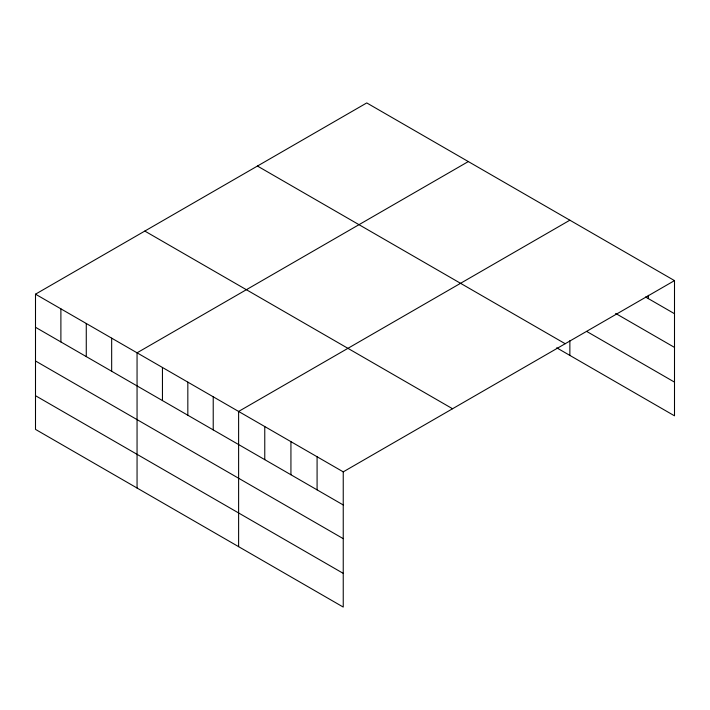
<?xml version="1.0" encoding="UTF-8"?>
<svg xmlns="http://www.w3.org/2000/svg" width="710" height="710" viewBox="0 0 710 710"><rect width="100%" height="100%" fill="white"/><g stroke="black" fill="none" stroke-linecap="round" stroke-linejoin="round"><path stroke-width="1.06" d="M674.5 280.61L343.241 471.857L343.241 607.068L35.5 429.39L35.5 294.18L366.759 102.932L674.5 280.61L674.5 415.82L556.702 347.802M468.307 161.569L137.057 352.817L137.057 488.027M569.864 220.198L238.613 411.445L238.613 546.656M645.541 296.993L674.5 313.714M615.641 313.43L674.5 347.403M586.682 331.419L674.5 382.122M257.437 166.042L565.187 343.72M144.813 231.07L452.563 408.747M35.5 294.18L343.241 471.857M35.5 327.283L343.241 504.961M35.5 360.982L343.241 538.659M35.5 395.701L343.241 573.369M648.345 295.298L648.345 298.608M569.864 340.667L569.864 355.408M317.086 456.752L317.086 489.856M290.931 441.655L290.931 474.759M264.768 426.55L264.768 459.654M213.222 396.792L213.222 429.896M187.83 382.131L187.83 415.235M162.448 367.478L162.448 400.582M111.665 338.155L111.665 371.259M86.274 323.503L86.274 356.606M60.891 308.841L60.891 341.945"/></g></svg>
